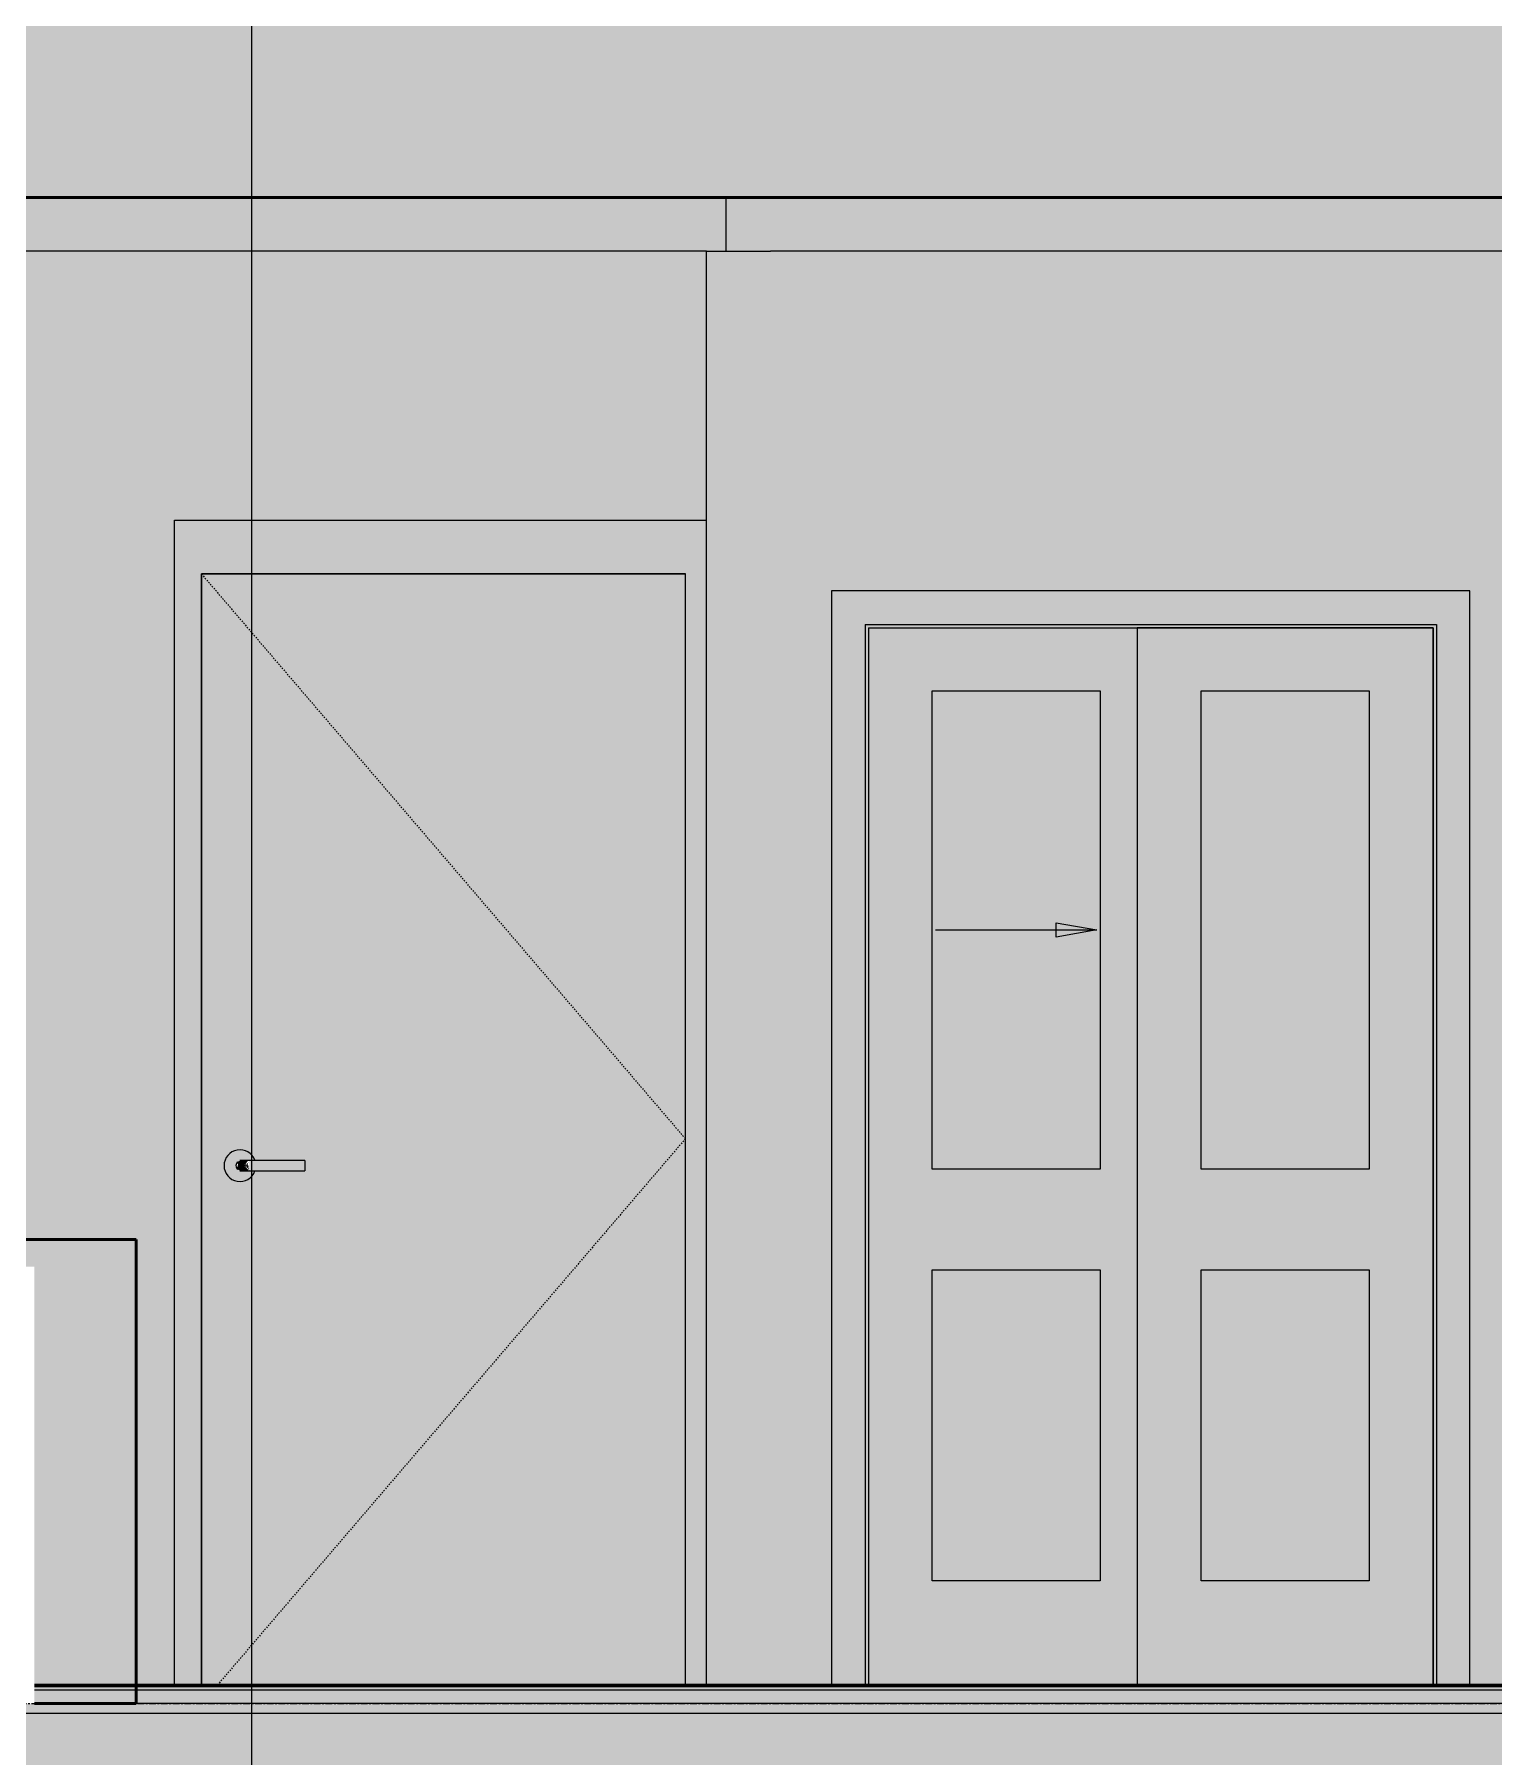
# Model space of a CAD drawing. Header units: inches. Extents: x 9566 to 17067, y -226 to 532.
# Drawn here: x 15441.5 to 15550.1, y 248.1 to 376.1 of the extents above; entities that cross this region are included whole.
import ezdxf

# ---------------------------------------------------------------- set-up
doc = ezdxf.new("R2010")
doc.units = ezdxf.units.IN
doc.header["$MEASUREMENT"] = 0
doc.linetypes.add('Dash 1_16_', pattern=[0.125, 0.0625, -0.0625])
doc.linetypes.add('Grid Line 1_2_', pattern=[0.875, 0.5, -0.125, 0.125, -0.125])
for name, color, linetype, lineweight in [('0-2', 7, 'Continuous', 9), ('0-3', 130, 'Continuous', 5), ('A-AREA-PATT-1', 41, 'Continuous', 9), ('A-DETL-GENF-1', 92, 'Continuous', 13), ('A-DETL-GENF-2', 7, 'Continuous', 9), ('A-DOOR', 31, 'Continuous', 13), ('A-DOOR-5', 45, 'Continuous', 13), ('A-DOOR-6', 7, 'Continuous', 9), ('A-DOOR-7', 31, 'Dash 1_16_', 9), ('A-DOOR-8', 31, 'Continuous', 9), ('A-DOOR-FRAM', 31, 'Continuous', 9), ('A-DOOR-FRAM-2', 7, 'Continuous', 9), ('A-DOOR-FRAM-5', 45, 'Continuous', 13), ('A-DOOR-FRAM-6', 31, 'Continuous', 13), ('A-FLOR-1', 192, 'Continuous', 5), ('A-FLOR-2', 192, 'Continuous', 50), ('A-FLOR-LEVL-1', 51, 'Grid Line 1_2_', 9), ('A-FLOR-MCUT', 51, 'Continuous', 13), ('A-FLOR-PATT-1', 8, 'Continuous', 9), ('A-ROOF-1', 132, 'Continuous', 5), ('A-ROOF-2', 132, 'Continuous', 50), ('A-WALL-2', 10, 'Continuous', 13), ('G-ANNO-SYMB-1', 111, 'Continuous', 9), ('I-WALL', 2, 'Continuous', 13), ('Q-CASE-1', 9, 'Continuous', 9), ('Q-CASE-3', 250, 'Continuous', 50)]:
    doc.layers.add(name, color=color, linetype=linetype, lineweight=lineweight)

# ---------------------------------------------------------------- blocks, each defined once
blk = doc.blocks.new('OD_CW_Base Cabinet - OD_CW_Base Cabinet-V66-BUILDING SECTION - NORTH_SOUTH - LOOKING WEST')
at = {"layer": 'Q-CASE-1'}
h = blk.add_hatch(color=256, dxfattribs=at)
h.paths.add_polyline_path([(2561.65, 120), (2644.69, 120), (2644.69, 152.5), (2668.69, 152.5), (2668.69, 154.5), (2561.65, 154.5), (2561.65, 121.37)], flags=0)
h.paths.add_polyline_path([(2676.25, 120), (2676.25, 154.5), (2668.69, 154.5), (2668.69, 120), (2671.03, 120)], flags=0)
at = {"layer": 'Q-CASE-3'}
for p, q in [((2676.25, 154.5), (2561.65, 154.5)), ((2561.65, 154.5), (2561.65, 120)), ((2676.25, 120), (2676.25, 154.5)), ((2561.65, 120), (2644.69, 120)), ((2668.69, 120), (2676.25, 120))]:
    blk.add_line(p, q, dxfattribs=at)
blk = doc.blocks.new('FOLDING_SLIDING CLOSET - 42_ x 80_-V65-BUILDING SECTION - NORTH_SOUTH - LOOKING WEST')
at = {"layer": 'A-DETL-GENF-1'}
blk.add_hatch(color=256, dxfattribs=at).paths.add_polyline_path([(3320.08, 177), (3323.1, 177.53), (3320.08, 178.06)], flags=0)
at = {"layer": 'A-DOOR-5'}
blk.add_hatch(color=256, dxfattribs=at).paths.add_polyline_path([(3305.85, 121.37), (3305.85, 200.25), (3348.35, 200.25), (3348.35, 121.37), (3350.85, 121.37), (3350.85, 202.75), (3303.35, 202.75), (3303.39, 121.37), (3305.1, 121.37)], flags=0)
h = blk.add_hatch(color=256, dxfattribs=at)
h.paths.add_polyline_path([(3325.5, 121.37), (3326.1, 121.37), (3326.1, 200), (3306.1, 200), (3306.1, 121.37), (3323.35, 121.37)], flags=0)
h.paths.add_polyline_path([(3312.2, 129.12), (3310.85, 129.12), (3310.85, 152.25), (3323.35, 152.25), (3323.35, 129.12)], flags=0)
h.paths.add_polyline_path([(3311.95, 159.75), (3310.85, 159.75), (3310.85, 195.31), (3323.35, 195.31), (3323.35, 159.75), (3312.2, 159.75)], flags=0)
h = blk.add_hatch(color=256, dxfattribs=at)
h.paths.add_polyline_path([(3330.85, 121.37), (3348.1, 121.37), (3348.1, 200), (3326.1, 200), (3326.1, 121.37), (3328.1, 121.37)], flags=0)
h.paths.add_polyline_path([(3343.35, 129.12), (3330.85, 129.12), (3330.85, 152.25), (3343.35, 152.25), (3343.35, 150.3)], flags=0)
h.paths.add_polyline_path([(3330.85, 159.75), (3330.85, 195.31), (3343.35, 195.31), (3343.35, 159.75), (3331.95, 159.75)], flags=0)
h = blk.add_hatch(color=256, dxfattribs=at)
h.paths.add_polyline_path([(3312.2, 129.12), (3323.35, 129.12), (3323.35, 152.25), (3310.85, 152.25), (3310.85, 129.12)], flags=0)
h.paths.add_polyline_path([(3322.24, 159.75), (3323.35, 159.75), (3323.35, 195.31), (3310.85, 195.31), (3310.85, 159.75), (3312.2, 159.75)], flags=0)
h.paths.add_polyline_path([(3320.08, 177), (3320.08, 178.06), (3323.1, 177.53)], flags=0)
h = blk.add_hatch(color=256, dxfattribs=at)
h.paths.add_polyline_path([(3343.35, 129.12), (3343.35, 152.25), (3330.85, 152.25), (3330.85, 129.12), (3341.34, 129.12)], flags=0)
h.paths.add_polyline_path([(3340.94, 159.75), (3343.35, 159.75), (3343.35, 195.31), (3330.85, 195.31), (3330.85, 159.75), (3331.95, 159.75)], flags=0)
at = {"layer": 'A-DOOR-FRAM-5'}
blk.add_hatch(color=256, dxfattribs=at).paths.add_polyline_path([(3306.1, 121.37), (3306.1, 200), (3348.1, 200), (3348.1, 121.37), (3348.35, 121.37), (3348.35, 200.25), (3305.85, 200.25), (3305.85, 121.37)], flags=0)
at = {"layer": 'A-DETL-GENF-2'}
for p, q in [((3320.08, 178.06), (3323.1, 177.53)), ((3320.08, 177), (3320.08, 178.06)), ((3311.1, 177.53), (3323.1, 177.53)), ((3323.1, 177.53), (3320.08, 177))]:
    blk.add_line(p, q, dxfattribs=at)
at = {"layer": 'A-DOOR-6'}
for p, q in [((3303.35, 202.75), (3303.35, 121.37)), ((3350.85, 202.75), (3303.35, 202.75)), ((3350.85, 121.37), (3350.85, 202.75)), ((3305.85, 200.25), (3305.85, 121.37)), ((3305.85, 200.25), (3348.35, 200.25)), ((3348.1, 200), (3326.1, 200)), ((3326.1, 200), (3326.1, 121.37)), ((3348.1, 121.37), (3348.1, 200)), ((3348.35, 200.25), (3348.35, 121.37)), ((3310.85, 159.75), (3310.85, 195.31)), ((3310.85, 195.31), (3323.35, 195.31)), ((3323.35, 195.31), (3323.35, 159.75)), ((3330.85, 159.75), (3330.85, 195.31)), ((3330.85, 195.31), (3343.35, 195.31)), ((3343.35, 195.31), (3343.35, 159.75)), ((3323.35, 159.75), (3310.85, 159.75)), ((3343.35, 159.75), (3330.85, 159.75)), ((3310.85, 129.12), (3310.85, 152.25)), ((3310.85, 152.25), (3323.35, 152.25)), ((3323.35, 152.25), (3323.35, 129.12)), ((3330.85, 129.12), (3330.85, 152.25)), ((3330.85, 152.25), (3343.35, 152.25)), ((3343.35, 152.25), (3343.35, 129.12)), ((3323.35, 129.12), (3310.85, 129.12)), ((3343.35, 129.12), (3330.85, 129.12))]:
    blk.add_line(p, q, dxfattribs=at)
at = {"layer": 'A-DOOR-FRAM-2'}
for p, q in [((3306.1, 200), (3306.1, 121.37)), ((3306.1, 200), (3348.1, 200)), ((3348.1, 200), (3348.1, 121.37))]:
    blk.add_line(p, q, dxfattribs=at)
blk = doc.blocks.new('1750 Ox - Unit Layouts_rvt-2-BUILDING SECTION - NORTH_SOUTH - LOOKING WEST')
at = {"layer": 'A-WALL-2'}
for p, q in [((2718.69, 253.37), (2718.69, 360)), ((2718.69, 360), (2723.44, 360)), ((2780, 360), (2723.44, 360))]:
    blk.add_line(p, q, dxfattribs=at)
at = {"layer": '0-2'}
for name, p in [('FOLDING_SLIDING CLOSET - 42_ x 80_-V65-BUILDING SECTION - NORTH_SOUTH - LOOKING WEST', (-575.37, 132)), ('OD_CW_Base Cabinet - OD_CW_Base Cabinet-V66-BUILDING SECTION - NORTH_SOUTH - LOOKING WEST', (0, 132))]:
    blk.add_blockref(name, p, dxfattribs=at)
blk = doc.blocks.new('HOLLOW METAL - UNIT DOOR-V87-BUILDING SECTION - NORTH_SOUTH - LOOKING WEST')
at = {"layer": 'A-DOOR'}
h = blk.add_hatch(color=256, dxfattribs=at)
h.paths.add_polyline_path([(2715.88, 121.37), (2717.12, 121.37), (2717.12, 204), (2681.12, 204), (2681.12, 121.37)], flags=0)
h.paths.add_polyline_path([(2683.98, 158.82), (2683.67, 158.86), (2683.39, 158.98), (2683.14, 159.16), (2682.96, 159.41), (2682.84, 159.69), (2682.8, 160), (2682.84, 160.31), (2682.96, 160.59), (2683.14, 160.84), (2683.39, 161.02), (2683.67, 161.14), (2683.98, 161.18), (2684.28, 161.14), (2684.57, 161.02), (2684.81, 160.84), (2685, 160.59), (2685.12, 160.39), (2688.8, 160.34), (2688.8, 159.61), (2685.08, 159.61), (2685, 159.41), (2684.81, 159.16), (2684.57, 158.98), (2684.28, 158.86)], flags=0)
h = blk.add_hatch(color=256, dxfattribs=at)
h.paths.add_polyline_path([(2684.67, 159.61), (2684.63, 159.66), (2684.65, 159.62)], flags=0)
h.paths.add_polyline_path([(2683.75, 160), (2683.83, 159.92), (2683.82, 160), (2683.78, 160.06)], flags=0)
h.paths.add_polyline_path([(2683.98, 158.82), (2684.28, 158.86), (2684.57, 158.98), (2684.81, 159.16), (2685, 159.41), (2685.05, 159.61), (2683.88, 159.66), (2683.8, 159.73), (2683.77, 160.09), (2683.82, 160.29), (2683.97, 160.36), (2684.18, 160.38), (2684.86, 160.39), (2685.08, 160.39), (2685, 160.59), (2684.81, 160.84), (2684.57, 161.02), (2684.28, 161.14), (2683.98, 161.18), (2683.67, 161.14), (2683.39, 161.02), (2683.14, 160.84), (2682.96, 160.59), (2682.84, 160.31), (2682.8, 160), (2682.84, 159.69), (2682.96, 159.41), (2683.14, 159.16), (2683.39, 158.98), (2683.67, 158.86)], flags=0)
h.paths.add_polyline_path([(2684.67, 159.62), (2684.62, 159.72), (2684.64, 159.66)], flags=0)
h.paths.add_polyline_path([(2684.67, 159.72), (2684.67, 159.8), (2684.63, 159.8)], flags=0)
h.paths.add_polyline_path([(2684.67, 159.8), (2684.63, 160.07), (2684.6, 160), (2684.64, 159.9)], flags=0)
h = blk.add_hatch(color=256, dxfattribs=at)
h.paths.add_polyline_path([(2684.29, 160), (2684.3, 160.01), (2684.6, 160.38), (2684.31, 160.38), (2684.18, 160.38), (2683.91, 160.35), (2683.8, 160.27), (2683.82, 160.11), (2683.85, 160.17), (2683.82, 160), (2684.28, 160)], flags=0)
h.paths.add_polyline_path([(2684.42, 160), (2684.49, 160.2), (2684.3, 160), (2684.39, 160)], flags=0)
h.paths.add_polyline_path([(2684.54, 160), (2684.62, 160.28), (2684.42, 160)], flags=0)
h.paths.add_polyline_path([(2684.6, 160), (2684.58, 160.07), (2684.54, 160)], flags=0)
for points in [[(2688.8, 160), (2688.8, 160.39), (2684.67, 160.34), (2684.67, 160), (2685.61, 160)], [(2685.58, 159.61), (2688.8, 159.66), (2688.8, 160), (2684.67, 160), (2684.68, 159.61), (2685.32, 159.61)]]:
    blk.add_hatch(color=256, dxfattribs=at).paths.add_polyline_path(points, flags=0)
h = blk.add_hatch(color=256, dxfattribs=at)
h.paths.add_polyline_path([(2684.3, 160), (2684.54, 159.81), (2684.39, 160)], flags=0)
h.paths.add_polyline_path([(2684.67, 159.61), (2684.29, 160), (2683.82, 160), (2683.8, 159.92), (2683.77, 159.9), (2683.82, 159.71), (2683.97, 159.64), (2684.18, 159.62), (2684.6, 159.62)], flags=0)
h.paths.add_polyline_path([(2684.67, 159.66), (2684.63, 159.8), (2684.54, 160), (2684.42, 160), (2684.62, 159.72)], flags=0)
h.paths.add_polyline_path([(2684.67, 159.8), (2684.6, 160), (2684.54, 160), (2684.61, 159.9)], flags=0)
at = {"layer": 'A-DOOR-FRAM-6'}
blk.add_hatch(color=256, dxfattribs=at).paths.add_polyline_path([(2717.17, 121.37), (2718.69, 121.37), (2718.69, 208), (2679.12, 208), (2679.16, 121.37), (2681.12, 121.37), (2681.12, 204), (2717.12, 204), (2717.12, 121.37)], flags=0)
at = {"layer": 'A-DOOR-7'}
for p, q in [((2681.12, 204), (2717.12, 162)), ((2717.12, 162), (2682.3, 121.37))]:
    blk.add_line(p, q, dxfattribs=at)
at = {"layer": 'A-DOOR-8'}
for p, q in [((2681.12, 204), (2681.12, 121.37)), ((2717.12, 204), (2681.12, 204)), ((2717.12, 121.37), (2717.12, 204)), ((2688.8, 160.39), (2684.67, 160.39)), ((2688.8, 160.39), (2688.8, 160)), ((2684.67, 159.61), (2688.8, 159.61)), ((2688.8, 160), (2688.8, 159.61))]:
    blk.add_line(p, q, dxfattribs=at)
at = {"layer": 'A-DOOR-8', "flags": 128}
for points in [[(2684.67, 160.39), (2684.64, 160.39), (2684.62, 160.39), (2684.6, 160.39), (2684.57, 160.39), (2684.55, 160.39), (2684.53, 160.39), (2684.5, 160.39), (2684.48, 160.39), (2684.46, 160.39), (2684.44, 160.39), (2684.42, 160.39), (2684.39, 160.39), (2684.37, 160.39), (2684.35, 160.39), (2684.33, 160.39), (2684.31, 160.39), (2684.3, 160.39), (2684.28, 160.39), (2684.26, 160.39), (2684.24, 160.39), (2684.23, 160.39), (2684.21, 160.39), (2684.2, 160.39), (2684.18, 160.39), (2684.17, 160.39), (2684.16, 160.39), (2684.15, 160.39), (2684.14, 160.39), (2684.13, 160.39), (2684.12, 160.39), (2684.11, 160.39), (2684.1, 160.39), (2684.1, 160.39), (2684.09, 160.39), (2684.09, 160.39), (2684.08, 160.39), (2684.08, 160.39), (2684.08, 160.39), (2684.08, 160.39)], [(2684.08, 159.61), (2684.08, 159.61), (2684.08, 159.61), (2684.08, 159.61), (2684.08, 159.61), (2684.09, 159.61), (2684.09, 159.61), (2684.1, 159.61), (2684.11, 159.61), (2684.11, 159.61), (2684.12, 159.61), (2684.13, 159.61), (2684.14, 159.61), (2684.15, 159.61), (2684.17, 159.61), (2684.18, 159.61), (2684.19, 159.61), (2684.21, 159.61), (2684.22, 159.61), (2684.24, 159.61), (2684.26, 159.61), (2684.27, 159.61), (2684.29, 159.61), (2684.31, 159.61), (2684.33, 159.61), (2684.35, 159.61), (2684.37, 159.61), (2684.39, 159.61), (2684.41, 159.61), (2684.43, 159.61), (2684.45, 159.61), (2684.48, 159.61), (2684.5, 159.61), (2684.52, 159.61), (2684.54, 159.61), (2684.57, 159.61), (2684.59, 159.61), (2684.61, 159.61), (2684.64, 159.61), (2684.66, 159.61), (2684.67, 159.61)]]:
    blk.add_lwpolyline(points, dxfattribs=at)
at = {"layer": 'A-DOOR-8'}
for centre, radius, start, end in [((2683.98, 160), 1.18, 19.6343, 180), ((2684.08, 160), 0.394, 135, 180), ((2684.08, 160), 0.394, 90, 105), ((2683.98, 160), 1.18, 180, 340.4367), ((2684.08, 160), 0.394, 180, 225), ((2684.08, 160), 0.394, 255, 270)]:
    blk.add_arc(centre, radius, start, end, dxfattribs=at)
at = {"layer": 'A-DOOR-FRAM'}
for p, q in [((2681.12, 121.37), (2681.12, 204)), ((2681.12, 204), (2717.12, 204)), ((2717.12, 121.37), (2717.12, 204))]:
    blk.add_line(p, q, dxfattribs=at)

msp = doc.modelspace()

# ---------------------------------------------------------------- hatches: boundary and pattern name
at = {"layer": 'A-AREA-PATT-1'}
h = msp.add_hatch(color=256, dxfattribs=at)
h.paths.add_polyline_path([(15617.5948, 253.375), (15618.9698, 253.375), (15618.9433, 273.8949), (15618.7322, 269.25), (15618.287, 267.3276), (15618.1723, 267.1072), (15617.8288, 266.8437), (15617.5948, 266.75), (15617.5948, 256.2388)], flags=0)
h.paths.add_polyline_path([(15548.3172, 253.375), (15551.8448, 253.375), (15551.8448, 339), (15552.8448, 339), (15552.8448, 336), (15554.8448, 336), (15554.8448, 253.375), (15557.5948, 253.375), (15557.5948, 339), (15558.5948, 339), (15558.5948, 270), (15608.9708, 270), (15608.8464, 272.7378), (15606.6573, 274), (15606.6573, 276), (15608.753, 274.7916), (15608.6185, 277.75), (15608.3544, 277.7997), (15608.279, 277.8799), (15608.1546, 277.9196), (15608.1546, 278.1626), (15608.2536, 279.2936), (15608.3963, 279.3308), (15608.3655, 279.3938), (15608.5322, 279.65), (15608.8943, 279.7292), (15609.5333, 279.75), (15618.9698, 279.7802), (15618.9698, 363.9926), (15336.9698, 363.9926), (15336.9698, 348), (15431.5396, 348), (15431.5396, 286.5), (15449.0911, 286.5), (15449.0911, 253.375), (15451.9698, 253.375), (15451.9698, 340), (15491.5396, 340), (15491.5396, 253.375), (15500.8172, 253.375), (15500.8172, 334.75), (15548.3172, 334.75), (15548.3172, 291.5509)], flags=0)
h.paths.add_polyline_path([(15377.3183, 286.5), (15378.5683, 286.5), (15378.5683, 288), (15377.3183, 288), (15377.3183, 288.5), (15387.3183, 288.5), (15387.3717, 291), (15389.3183, 291), (15389.3183, 288.5), (15391.8183, 288.5), (15391.8678, 289.5), (15391.9433, 289.5), (15391.9956, 298.5312), (15392.0269, 298.6102), (15392.1556, 298.7129), (15392.3183, 298.75), (15392.481, 298.7129), (15392.641, 298.5312), (15392.6807, 298.4266), (15392.6708, 297.7754), (15392.6933, 289.5), (15392.8183, 289.5), (15392.8183, 288.5), (15395.3183, 288.5), (15395.3717, 291), (15395.7896, 291), (15395.7896, 312), (15336.9698, 312), (15336.9698, 293), (15337.9146, 293), (15337.9146, 288), (15339.4146, 288), (15339.4146, 288.25), (15348.4146, 288.25), (15348.4146, 288), (15350.4678, 288), (15350.4678, 288.25), (15357.3615, 288.25), (15357.3615, 288), (15359.9146, 288), (15359.9146, 286.5), (15371.02, 286.5)], flags=0)
h.paths.add_polyline_path([(15343.1838, 288.3814), (15343.1836, 288.3814), (15343.3406, 288.4127)], flags=0)
at = {"layer": 'A-FLOR-1'}
h = msp.add_hatch(color=256, dxfattribs=at)
h.paths.add_polyline_path([(15720.3723, 253.25), (15794.8484, 253.25), (15794.8484, 253.375), (15623.7198, 253.3415), (15623.7198, 253.25), (15720.223, 253.25)], flags=0)
h.paths.add_polyline_path([(16630.6948, 253.25), (16631.3198, 253.25), (16631.3198, 253.375), (16605.6698, 253.375), (16605.6698, 253.25), (16625.1667, 253.25)], flags=0)
h.paths.add_polyline_path([(14869.0997, 253.25), (15051.2904, 253.25), (15051.2904, 253.375), (14864.0198, 253.375), (14864.0198, 253.25), (14869.0448, 253.25)], flags=0)
h.paths.add_polyline_path([(16493.0622, 253.25), (16521.6698, 253.25), (16521.6698, 253.375), (16464.693, 253.375), (16464.7029, 253.25), (16478.6065, 253.25)], flags=0)
h.paths.add_polyline_path([(16463.9205, 253.25), (16463.9073, 253.375), (16451.1448, 253.375), (16451.1448, 253.25), (16463.9183, 253.25)], flags=0)
h.paths.add_polyline_path([(15054.7904, 253.25), (15119.7904, 253.25), (15119.7904, 253.375), (15054.7904, 253.375)], flags=0)
h.paths.add_polyline_path([(16415.1777, 253.25), (16415.1777, 253.375), (16323.5948, 253.375), (16323.5948, 253.25), (16412.9163, 253.25)], flags=0)
h.paths.add_polyline_path([(15125.1654, 253.25), (15184.7698, 253.25), (15184.7698, 253.375), (15123.2904, 253.375), (15123.2904, 253.25), (15123.9154, 253.25)], flags=0)
h.paths.add_polyline_path([(15185.7698, 253.25), (15186.0198, 253.25), (15186.0198, 253.375), (15185.7698, 253.375)], flags=0)
h.paths.add_polyline_path([(16319.7104, 253.25), (16320.5948, 253.25), (16320.5948, 253.375), (16284.5948, 253.375), (16284.5948, 253.25), (16318.1985, 253.25)], flags=0)
h.paths.add_polyline_path([(15215.8392, 253.25), (15217.0198, 253.25), (15217.0198, 253.375), (15213.7698, 253.375), (15213.7698, 253.25), (15215.7698, 253.25)], flags=0)
h.paths.add_polyline_path([(15220.5198, 253.25), (15332.2198, 253.25), (15332.2198, 253.375), (15220.5198, 253.375)], flags=0)
h.paths.add_polyline_path([(16281.4539, 253.25), (16281.5948, 253.25), (16281.5948, 253.375), (16199.7198, 253.375), (16199.7198, 253.25), (16281.3698, 253.25)], flags=0)
h.paths.add_polyline_path([(15453.9698, 253.25), (15620.2198, 253.25), (15620.2198, 253.375), (15449.0911, 253.375), (15449.0911, 253.25), (15451.9698, 253.25)], flags=0)
h.paths.add_polyline_path([(16194.9698, 253.25), (16196.2198, 253.25), (16196.2198, 253.375), (16024.4661, 253.375), (16024.4661, 253.25), (16194.3367, 253.25)], flags=0)
h = msp.add_hatch(color=256, dxfattribs=at)
h.paths.add_polyline_path([(15750.9698, 253), (15794.8484, 253), (15794.8484, 253.25), (15449.0911, 253.25), (15449.0911, 253), (15747.6499, 253)], flags=0)
h.paths.add_polyline_path([(16630.6948, 253), (16631.3198, 253), (16631.3198, 253.25), (16605.6698, 253.25), (16605.6698, 253), (16626.2723, 253)], flags=0)
h.paths.add_polyline_path([(14869.0887, 253), (15184.7698, 253), (15184.7698, 253.25), (14864.0198, 253.25), (14864.0198, 253), (14869.0448, 253)], flags=0)
h.paths.add_polyline_path([(16509.6065, 253), (16521.6698, 253), (16521.6698, 253.25), (16464.7029, 253.25), (16464.7227, 253), (16493.0622, 253)], flags=0)
h.paths.add_polyline_path([(16463.9467, 253), (16463.9183, 253.25), (16451.1448, 253.25), (16451.1448, 253), (16463.9183, 253)], flags=0)
h.paths.add_polyline_path([(16442.8948, 253), (16440.3948, 253.25), (16440.3948, 253)], flags=0)
h.paths.add_polyline_path([(16415.1777, 253), (16415.1777, 253.0324), (16415.6448, 253.0324), (16415.5959, 253.2293), (16024.4661, 253.25), (16024.4661, 253), (16412.9163, 253)], flags=0)
h.paths.add_polyline_path([(15185.7698, 253), (15186.0198, 253), (15186.0198, 253.25), (15185.7698, 253.25)], flags=0)
h.paths.add_polyline_path([(15215.8253, 253), (15334.4911, 253), (15334.4911, 253.25), (15213.7698, 253.25), (15213.7698, 253), (15215.7698, 253)], flags=0)
h.paths.add_polyline_path([(15909.8661, 253), (15909.8661, 253.25), (15909.4484, 253.25), (15909.4484, 253)], flags=0)
msp.add_hatch(color=256, dxfattribs=at).paths.add_polyline_path([(15221.7698, 251.25), (16636.8198, 251.25), (16636.8198, 252), (14837.5198, 252), (14837.5198, 251.25), (15215.7698, 251.25)], flags=0)
at = {"layer": 'A-FLOR-PATT-1'}
h = msp.add_hatch(dxfattribs=at)
h.set_pattern_fill('FP_24', color=256, style=0, pattern_type=2)
h.set_pattern_definition([(50, (16029.952, 59.024), (34.4287, -3.012), [3.6, -39.6]), (355, (16029.952, 59.024), (-6.6596, 36.1048), [2.88, -31.68]), (100.451, (16032.82, 58.773), (27.7688, 33.0931), [3.06, -33.655]), (46.184, (16029.95, 68.624), (51.2275, -7.9453), [5.4, -59.4]), (96.636, (16034.22, 67.96), (44.8632, 46.7577), [4.589, -50.482]), (351.184, (16029.95, 68.624), (44.8642, 46.7574), [4.32, -47.52]), (21, (16034.752, 66.224), (28.65176, -19.32573), [3.6, -39.6]), (326, (16034.752, 66.224), (11.6793, 34.8066), [2.88, -31.68]), (71.451, (16037.14, 64.614), (40.331, 15.4813), [3.06, -33.655]), (37.5, (16029.952, 59.024), (0.58311, 15.97898), [1.584, -29.712, 1.584, -30.576, -31.8]), (37.5, (16029.952, 59.024), (0.58311, 15.97898), [-63.456, 1.584, -30.216]), (7.5, (16029.952, 59.024), (12.6269, 18.9321), [1.584, -16.752, 1.584, -28.992, -12.12]), (7.5, (16029.952, 59.024), (12.6269, 18.9321), [-48.912, 1.584, -10.536]), (327.5, (16019.248, 59.024), (25.62299, -1.0828), [1.584, -10.416, 1.584, -35.856, -49.68]), (327.5, (16019.248, 59.024), (25.62299, -1.0828), [-49.44, 1.584, -48.096]), (317.5, (16014.448, 59.024), (27.99243, 4.80496), [1.584, -14.016, 1.584, -23.28, -35.28]), (317.5, (16014.448, 59.024), (27.99243, 4.80496), [-40.464, 1.584, -33.696])])
h.paths.add_polyline_path([(16412.9163, 252), (16415.1448, 252), (16415.1984, 252.6447), (16415.6448, 252.6447), (16415.606, 252.8416), (16415.1777, 252.8416), (16415.1777, 253), (16024.4661, 253), (16024.4661, 252), (16405.6304, 252)], flags=0)
h.paths.add_polyline_path([(16630.6948, 252), (16636.8198, 252), (16636.8198, 253), (16605.6698, 253), (16605.6698, 252), (16624.21, 252)], flags=0)
h.paths.add_polyline_path([(16493.0622, 252), (16521.6698, 252), (16521.6698, 253), (16464.7227, 253), (16464.8018, 252)], flags=0)
h.paths.add_polyline_path([(16464.0518, 252), (16463.9183, 253), (16444.7398, 253), (16444.6689, 252), (16463.9183, 252)], flags=0)
h.paths.add_polyline_path([(16440.3948, 252), (16443.6689, 252.0354), (16443.7373, 253), (16440.3948, 253), (16440.3948, 252.2674)], flags=0)
h.paths.add_polyline_path([(15213.7698, 252), (15334.4911, 252), (15334.4911, 253), (15213.7698, 253)], flags=0)
h.paths.add_polyline_path([(15185.7698, 252), (15186.0198, 252), (15186.0198, 253), (15185.7698, 253), (15185.7698, 252.3694), (15184.7698, 252.3694), (15184.7698, 253), (14864.0198, 253), (14864.0198, 252), (15184.7698, 252)], flags=0)
h.paths.add_polyline_path([(15575.0277, 252), (15794.8484, 252), (15794.8484, 253), (15449.0911, 253), (15449.0911, 252), (15560.4557, 252)], flags=0)
h.paths.add_polyline_path([(15909.8661, 252), (15909.8661, 253), (15909.4484, 253), (15909.4484, 252)], flags=0)
h = msp.add_hatch(dxfattribs=at)
h.set_pattern_fill('FP_26', color=256, style=0, pattern_type=2)
h.set_pattern_definition([(161.57, (16030.552, 59.624), (-4.8003375, -0.0004146), [0, -34.152, 3.792, 0]), (18.43, (16029.352, 59.624), (-4.8003375, 0.0004146), [0, -34.152, 3.792, 0]), (108.43, (16030.552, 59.624), (2.3991322, -12.001051), [11.382, -26.562]), (71.57, (16029.352, 59.624), (2.3991322, 12.001051), [11.382, -26.562])])
h.paths.add_polyline_path([(15851.8952, 227.25), (16636.8198, 227.25), (16636.8198, 251.25), (14837.5198, 251.25), (14837.5198, 227.25), (15793.6073, 227.25)], flags=0)
at = {"layer": 'A-ROOF-1'}
msp.add_hatch(color=256, dxfattribs=at).paths.add_polyline_path([(15624.9698, 363.9926), (16180.5198, 363.9926), (16180.5198, 387.9978), (14836.5198, 387.9978), (14836.5198, 363.9926), (15618.9698, 363.9926)], flags=0)

# ---------------------------------------------------------------- linework, layer by layer
at = {"layer": 'A-FLOR-2'}
msp.add_line((15802.3999, 253.375), (15441.5396, 253.375), dxfattribs=at)
at = {"layer": 'A-FLOR-LEVL-1'}
msp.add_line((13166.3239, 252), (17036.7774, 252), dxfattribs=at)
at = {"layer": 'A-FLOR-MCUT'}
for p, q in [((15802.3999, 253.25), (15441.5396, 253.25)), ((15802.3999, 253), (15441.5396, 253)), ((16636.8198, 251.25), (14837.5198, 251.25)), ((15802.3999, 252), (15441.5396, 252))]:
    msp.add_line(p, q, dxfattribs=at)
at = {"layer": 'A-ROOF-2'}
msp.add_line((14836.5198, 363.9926), (16180.5198, 363.9926), dxfattribs=at)
at = {"layer": 'G-ANNO-SYMB-1'}
msp.add_line((15457.6846, 453.5088), (15457.6846, -159.4452), dxfattribs=at)
at = {"layer": 'I-WALL'}
for p, q in [((15492.9698, 363.9926), (15492.9698, 360)), ((15491.5396, 360), (15336.9698, 360)), ((15451.9698, 253.375), (15451.9698, 340)), ((15451.9698, 340), (15491.5396, 340))]:
    msp.add_line(p, q, dxfattribs=at)

# ---------------------------------------------------------------- block references
at = {"layer": '0-3'}
msp.add_blockref('1750 Ox - Unit Layouts_rvt-2-BUILDING SECTION - NORTH_SOUTH - LOOKING WEST', (12772.846, 0), dxfattribs=at)
at = {"layer": 'A-DOOR'}
msp.add_blockref('HOLLOW METAL - UNIT DOOR-V87-BUILDING SECTION - NORTH_SOUTH - LOOKING WEST', (12772.846, 132), dxfattribs=at)

doc.saveas('drawing.dxf')
